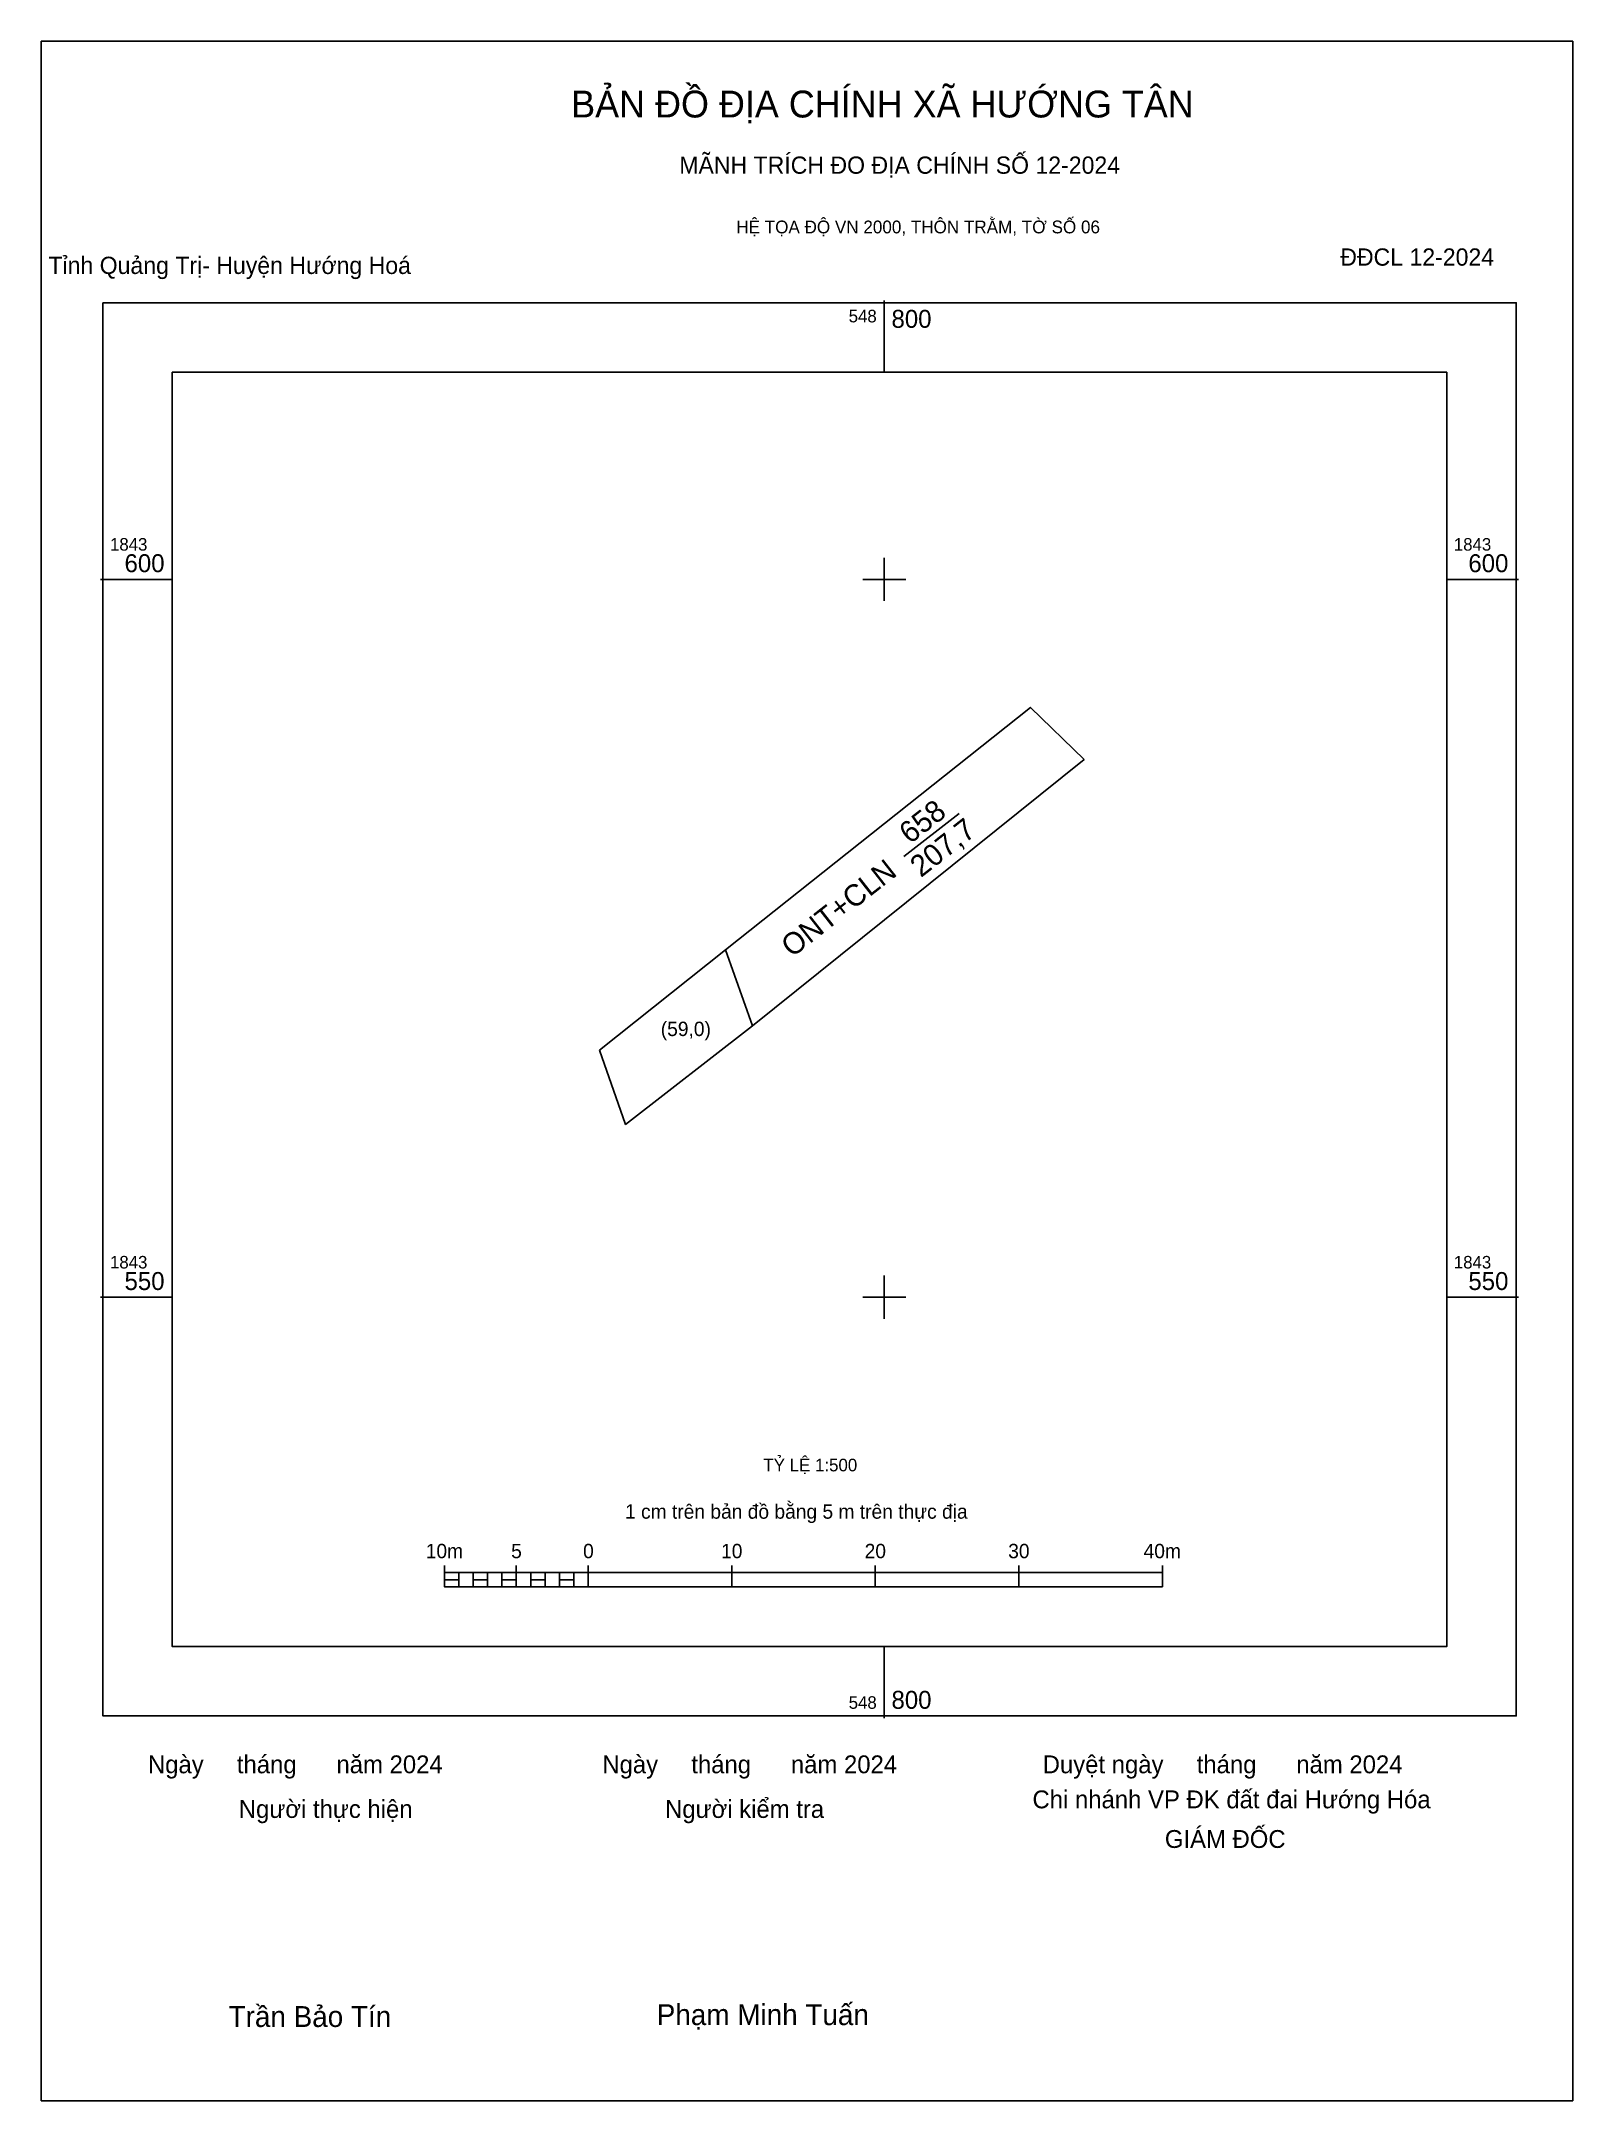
# Model space of a CAD drawing. Extents: x 548741 to 548848, y 1843494 to 1843637.
import ezdxf

# ---------------------------------------------------------------- set-up
doc = ezdxf.new("R2010")
doc.units = 0
for name, color, linetype in [('Level 10', 7, 'Continuous'), ('Level 13', 7, 'Continuous'), ('Level 15', 7, 'Continuous'), ('Level 27', 7, 'Continuous'), ('Level 6', 7, 'Continuous'), ('Level 62', 7, 'Continuous'), ('Level 63', 7, 'Continuous'), ('Level 9', 7, 'Continuous')]:
    doc.layers.add(name, color=color, linetype=linetype)

msp = doc.modelspace()

# ---------------------------------------------------------------- linework, layer by layer
at = {"layer": 'Level 10'}
msp.add_line((548801.37, 1843580.69), (548805.22, 1843583.7), dxfattribs=at)
msp.add_lwpolyline([(548780.16, 1843567.21), (548788.95, 1843574.2), (548810.18, 1843591.08), (548813.92, 1843587.46), (548790.83, 1843568.9), (548781.98, 1843562.03)], close=True, dxfattribs=at)
at = {"layer": 'Level 13'}
msp.add_lwpolyline([(548788.95, 1843574.2), (548790.83, 1843568.9)], dxfattribs=at)
at = {"layer": 'Level 15'}
msp.add_lwpolyline([(548741.28, 1843637.48), (548847.95, 1843637.48), (548847.95, 1843494.03), (548741.28, 1843494.03)], close=True, dxfattribs=at)
at = {"layer": 'Level 27'}
for p, q in [((548810.18, 1843591.08), (548810.18, 1843591.08)), ((548813.92, 1843587.46), (548813.92, 1843587.46)), ((548780.16, 1843567.21), (548780.16, 1843567.21)), ((548781.98, 1843562.03), (548781.98, 1843562.03))]:
    msp.add_line(p, q, dxfattribs=at)
at = {"layer": 'Level 62'}
msp.add_lwpolyline([(548750.41, 1843614.43), (548839.17, 1843614.43), (548839.17, 1843525.67), (548750.41, 1843525.67)], close=True, dxfattribs=at)
at = {"layer": 'Level 63'}
for p, q in [((548800, 1843619.43), (548800, 1843614.43)), ((548800, 1843601.5), (548800, 1843598.5)), ((548745.41, 1843600), (548750.41, 1843600)), ((548798.5, 1843600), (548801.5, 1843600)), ((548839.17, 1843600), (548844.17, 1843600)), ((548800, 1843551.5), (548800, 1843548.5)), ((548745.41, 1843550), (548750.41, 1843550)), ((548798.5, 1843550), (548801.5, 1843550)), ((548839.17, 1843550), (548844.17, 1843550)), ((548769.37, 1843531.32), (548769.37, 1843529.82)), ((548769.37, 1843530.82), (548819.37, 1843530.82)), ((548770.37, 1843530.82), (548770.37, 1843529.82)), ((548771.37, 1843530.82), (548771.37, 1843529.82)), ((548772.37, 1843530.82), (548772.37, 1843529.82)), ((548773.37, 1843530.82), (548773.37, 1843529.82)), ((548774.37, 1843531.32), (548774.37, 1843529.82)), ((548774.37, 1843530.82), (548774.37, 1843529.82)), ((548775.37, 1843530.82), (548775.37, 1843529.82)), ((548776.37, 1843530.82), (548776.37, 1843529.82)), ((548777.37, 1843530.82), (548777.37, 1843529.82)), ((548778.37, 1843530.82), (548778.37, 1843529.82)), ((548779.37, 1843531.32), (548779.37, 1843529.82)), ((548779.37, 1843530.82), (548779.37, 1843529.82)), ((548789.37, 1843531.32), (548789.37, 1843529.82)), ((548799.37, 1843531.32), (548799.37, 1843529.82)), ((548809.37, 1843531.32), (548809.37, 1843529.82)), ((548819.37, 1843531.32), (548819.37, 1843529.82)), ((548769.37, 1843529.82), (548819.37, 1843529.82)), ((548800, 1843525.67), (548800, 1843520.67))]:
    msp.add_line(p, q, dxfattribs=at)
for points in [[(548745.57, 1843619.27), (548844.01, 1843619.27), (548844.01, 1843520.83), (548745.57, 1843520.83)], [(548769.37, 1843530.32), (548770.37, 1843530.32), (548770.37, 1843529.82), (548769.37, 1843529.82)], [(548769.37, 1843530.32), (548770.37, 1843530.32), (548770.37, 1843529.82), (548769.37, 1843529.82)], [(548771.37, 1843530.32), (548772.37, 1843530.32), (548772.37, 1843529.82), (548771.37, 1843529.82)], [(548773.37, 1843530.32), (548774.37, 1843530.32), (548774.37, 1843529.82), (548773.37, 1843529.82)], [(548775.37, 1843530.32), (548776.37, 1843530.32), (548776.37, 1843529.82), (548775.37, 1843529.82)], [(548777.37, 1843530.32), (548778.37, 1843530.32), (548778.37, 1843529.82), (548777.37, 1843529.82)]]:
    msp.add_lwpolyline(points, close=True, dxfattribs=at)

# ---------------------------------------------------------------- texts
at = {"layer": 'Level 13'}
for s, p in [('658', (548801.79, 1843581.52)), ('207,7', (548802.55, 1843579.19)), ('ONT+CLN', (548793.57, 1843573.62))]:
    msp.add_text(s, height=1.5, rotation=38.0915, dxfattribs=at).set_placement(p)
msp.add_text('(59,0)', height=1, dxfattribs=at).set_placement((548784.43, 1843568.19))
at = {"layer": 'Level 6'}
msp.add_text('TỶ LỆ 1:500', height=0.879, dxfattribs=at).set_placement((548791.58, 1843537.87))
at = {"layer": 'Level 63'}
for s, height, p in [('BẢN ĐỒ ĐỊA CHÍNH XÃ HƯỚNG TÂN ', 1.8718, (548778.19, 1843632.17)), ('MÃNH TRÍCH ĐO ĐỊA CHÍNH SỐ 12-2024', 1.2011, (548785.72, 1843628.25)), ('HỆ TỌA ĐỘ VN 2000, THÔN TRẰM, TỜ SỐ 06', 0.8891, (548789.69, 1843624.1)), ('548', 0.875, (548797.52, 1843617.9)), ('800', 1.25, (548800.5, 1843617.52)), ('1843', 0.875, (548746.07, 1843602)), ('1843', 0.875, (548839.67, 1843602)), ('600', 1.25, (548747.08, 1843600.5)), ('600', 1.25, (548840.68, 1843600.5)), ('D', 0.00501, (548781.98, 1843562.03)), ('D', 0.00501, (548781.98, 1843562.03)), ('D', 0.00501, (548781.98, 1843562.03)), ('1843', 0.875, (548746.07, 1843552)), ('1843', 0.875, (548839.67, 1843552)), ('550', 1.25, (548747.08, 1843550.5)), ('550', 1.25, (548840.68, 1843550.5)), ('1 cm trên bản đồ bằng 5 m trên thực địa', 1, (548781.94, 1843534.57)), ('10m', 1, (548768.06, 1843531.82)), ('5', 1, (548774.01, 1843531.82)), ('0', 1, (548779.02, 1843531.82)), ('10', 1, (548788.63, 1843531.82)), ('20', 1, (548798.63, 1843531.82)), ('30', 1, (548808.63, 1843531.82)), ('40m', 1, (548818.06, 1843531.82)), ('548', 0.875, (548797.52, 1843521.33)), ('800', 1.25, (548800.5, 1843521.33)), ('Ngày     tháng      năm 2024', 1.2442, (548748.71, 1843516.84)), ('Ngày     tháng      năm 2024', 1.2442, (548780.36, 1843516.84)), ('Duyệt ngày     tháng      năm 2024', 1.2442, (548811.03, 1843516.84)), ('Người thực hiện', 1.2442, (548755.04, 1843513.73)), ('Người kiểm tra', 1.2442, (548784.73, 1843513.73)), ('Chi nhánh VP ĐK đất đai Hướng Hóa', 1.2442, (548810.32, 1843514.4)), ('GIÁM ĐỐC', 1.244, (548819.54, 1843511.64)), ('Trần Bảo Tín', 1.4512, (548754.33, 1843499.17)), ('Phạm Minh Tuấn', 1.4512, (548784.15, 1843499.3))]:
    msp.add_text(s, height=height, dxfattribs=at).set_placement(p)
at = {"layer": 'Level 9'}
for s, p in [('Tỉnh Quảng Trị- Huyện Hướng Hoá', (548741.78, 1843621.27)), ('ĐĐCL 12-2024', (548831.76, 1843621.85))]:
    msp.add_text(s, height=1.2011, dxfattribs=at).set_placement(p)

doc.saveas('drawing.dxf')
